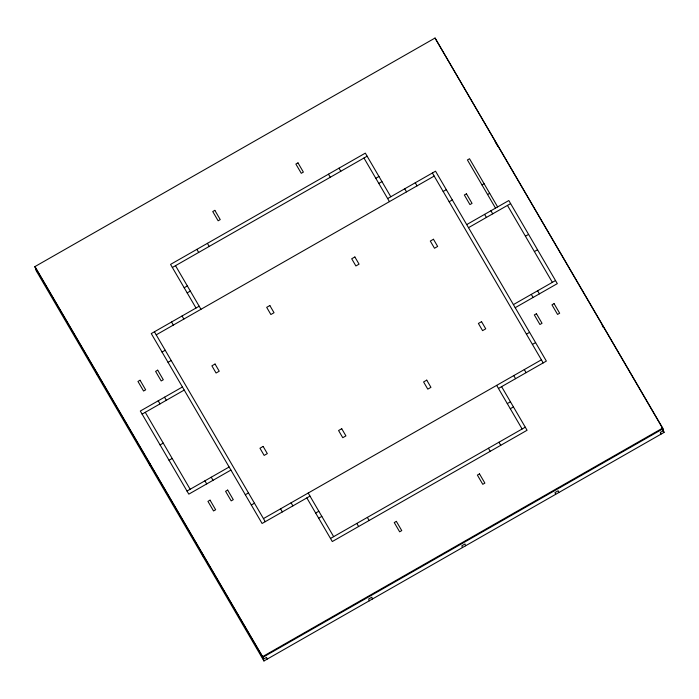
<?xml version="1.0" encoding="UTF-8"?>
<svg xmlns="http://www.w3.org/2000/svg" width="699" height="699" viewBox="0 0 699 699"><rect width="100%" height="100%" fill="white"/><g stroke="black" fill="none" stroke-linecap="round" stroke-linejoin="round"><path stroke-width="1.05" d="M34.95 266.581L435.04 38.034L662.678 428.085L664.05 432.419L263.96 660.966L36.322 270.915L34.95 266.581L262.588 656.641L263.96 660.966M172.347 267.481L367.132 156.209M184.178 287.752L187.341 285.943M375.8 178.289L378.963 176.48M187.175 292.881L190.338 291.081M378.797 183.418L381.96 181.618M199.171 306.214L151.264 333.58L262.09 523.481L309.998 496.115M387.63 198.56L435.538 171.194L546.365 361.086L498.457 388.452M156.218 334.856L434.175 176.078M162.046 352.06L165.209 350.251M443.166 191.474L446.32 189.665M168.04 362.327L171.194 360.518M449.151 201.74L452.314 199.931M481.987 184.92L484.092 183.723M487.579 194.505L489.684 193.308M182.43 386.984L140.316 411.038L188.809 494.141L230.923 470.077M466.705 224.589L508.82 200.534L557.313 283.628L515.198 307.691M142.107 414.123L184.221 390.059M468.496 227.673L510.611 203.61M160.08 444.913L163.243 443.105M525.43 236.21L528.584 234.41M169.044 460.265L172.199 458.457M534.386 251.561L537.548 249.761M187.009 491.056L229.123 467.002M513.398 304.607L555.513 280.552M245.314 494.735L248.477 492.935M526.434 334.148L529.589 332.348M251.308 505.001L254.462 503.201M532.42 344.415L535.583 342.606M263.453 518.597L541.41 359.81M315.668 513.057L318.831 511.249M507.291 403.594L510.453 401.785M318.665 518.186L321.828 516.386M510.287 408.723L513.45 406.923M330.496 538.457L525.281 427.194M262.588 656.641L662.678 428.085M602.223 325.655L603.123 327.193M661.682 427.535L663.482 430.61L660.319 432.419L660.896 434.219M662.949 430.532L664.05 432.419M507.457 205.419L552.359 282.352M497.627 206.921L469.518 158.752L467.413 159.957L495.521 208.127M490.916 210.757L492.716 213.833M537.618 290.775L539.418 293.851M484.599 214.366L486.399 217.441M531.301 294.384L533.101 297.459M432.384 172.994L543.202 362.895M415.267 182.771L417.067 185.847M524.294 369.588L526.094 372.663M404.738 188.782L406.538 191.867M513.765 375.599L515.565 378.675M390.793 196.751L365.332 153.133L170.556 264.397L196.008 308.023M501.611 386.652L527.072 430.269L332.296 541.542L306.835 497.915M363.969 158.018L389.43 201.635M496.657 385.376L522.118 428.994M339.006 168.162L340.806 171.246M498.955 442.231L500.755 445.307M328.478 174.182L330.278 177.258M488.426 448.242L490.226 451.327M207.402 243.348L209.202 246.424M367.351 517.409L369.142 520.493M196.873 249.36L198.673 252.444M356.822 523.429L358.613 526.504M175.51 265.672L200.971 309.299M308.198 493.031L333.659 536.657M182.063 315.992L183.854 319.067M291.09 502.808L292.881 505.884M171.535 322.003L173.326 325.087M280.561 508.82L282.352 511.904M154.427 331.78L265.244 521.672M164.527 397.207L166.327 400.282M211.229 477.225L213.029 480.3M158.21 400.815L160.01 403.891M204.912 480.833L206.712 483.909M145.27 412.314L190.172 489.256M35.177 267.306L262.815 657.357L662.905 428.81L435.04 38.034M35.754 269.106L37.545 272.191L36.977 270.382M496.972 144.483L497.539 146.283M495.172 141.399L495.748 143.208M558.763 492.559L558.195 490.759L555.032 492.559L555.609 494.368M465.586 545.788L465.01 543.988L461.856 545.788L462.423 547.597M372.41 599.017L371.833 597.217L368.679 599.017L369.247 600.825M267.123 659.166L266.546 657.357L263.392 659.166L261.015 654.281M202.911 554.709L203.488 556.518L201.111 551.633M149.892 463.874L150.468 465.674L148.101 460.79M96.881 373.03L97.449 374.839L95.081 369.954M214.846 210.355L212.741 211.552L218.132 220.788L220.237 219.591L214.846 210.355M297.984 162.867L295.878 164.064L301.269 173.308L303.375 172.103L297.984 162.867M269.84 305.533L266.686 307.342L270.88 314.524L274.034 312.724L269.84 305.533M354.865 256.97L351.702 258.77L355.896 265.961L359.059 264.152L354.865 256.97M140.062 380.247L137.956 381.444L143.557 391.029L145.663 389.832L140.062 380.247M157.703 370.173L155.597 371.37L161.189 380.955L163.295 379.758L157.703 370.173M466.451 193.798L464.346 194.995L469.938 204.58L472.043 203.383L466.451 193.798M215.047 364.03L211.884 365.83L216.078 373.021L219.241 371.213L215.047 364.03M433.459 239.259L430.304 241.059L434.498 248.25L437.653 246.441L433.459 239.259M263.13 446.425L259.967 448.225L264.161 455.416L267.324 453.607L263.13 446.425M481.55 321.654L478.387 323.454L482.581 330.644L485.744 328.836L481.55 321.654M210.05 500.161L207.944 501.366L213.536 510.952L215.642 509.746L210.05 500.161M227.682 490.086L225.576 491.292L231.177 500.877L233.283 499.671L227.682 490.086M536.439 313.711L534.333 314.917L539.925 324.502L542.031 323.296L536.439 313.711M554.071 303.637L551.965 304.843L557.557 314.428L559.663 313.222L554.071 303.637M341.732 428.714L338.569 430.514L342.763 437.696L345.926 435.896L341.732 428.714M426.748 380.142L423.585 381.951L427.779 389.133L430.942 387.333L426.748 380.142M396.359 521.367L394.253 522.572L399.645 531.808L401.75 530.602L396.359 521.367M479.488 473.878L477.382 475.084L482.773 484.32L484.879 483.114L479.488 473.878"/></g></svg>
